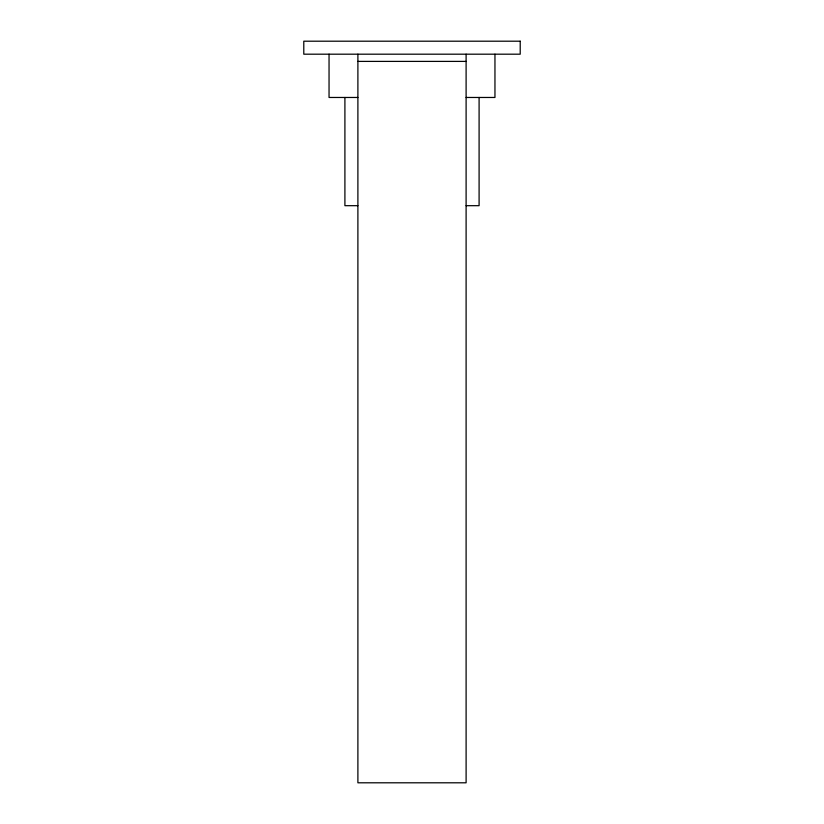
<?xml version="1.0" encoding="UTF-8"?>
<svg xmlns="http://www.w3.org/2000/svg" width="824" height="824" viewBox="0 0 824 824"><rect width="100%" height="100%" fill="white"/><g stroke="black" fill="none" stroke-linecap="round" stroke-linejoin="round"><path stroke-width="1.24" d="M357.894 61.398L466.106 61.398M357.894 97.469L329.044 97.469L329.044 54.188M466.106 97.469L494.956 97.469L494.956 54.188M357.894 205.681L344.906 205.681L344.906 97.469M466.106 205.681L479.094 205.681L479.094 97.469M466.106 54.188L466.106 782.8L357.894 782.8L357.894 54.188M520.212 41.2L303.788 41.2L303.788 54.188L520.212 54.188L520.212 41.2"/></g></svg>
